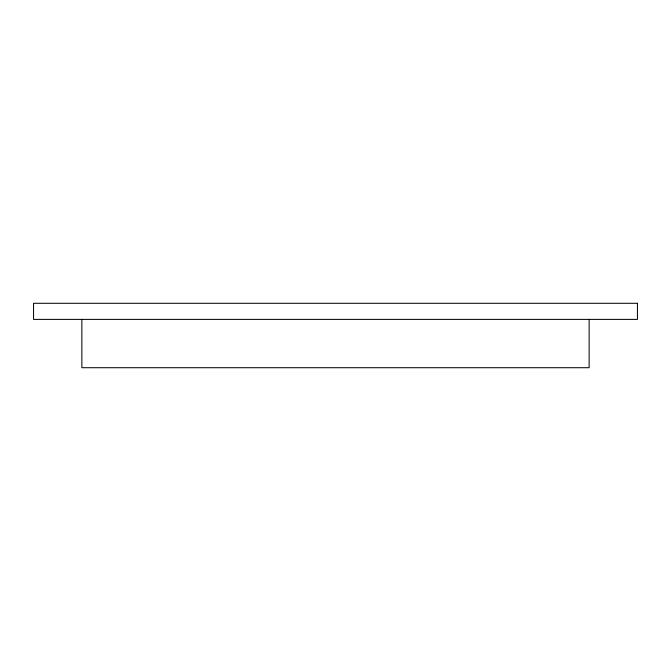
<?xml version="1.0" encoding="UTF-8"?>
<svg xmlns="http://www.w3.org/2000/svg" width="671" height="671" viewBox="0 0 671 671"><rect width="100%" height="100%" fill="white"/><g stroke="black" fill="none" stroke-linecap="round" stroke-linejoin="round"><path stroke-width="1.01" d="M589.138 319.396L589.138 367.708L81.862 367.708L81.862 319.396M637.45 303.292L33.55 303.292L33.55 319.396L637.45 319.396L637.45 303.292"/></g></svg>
